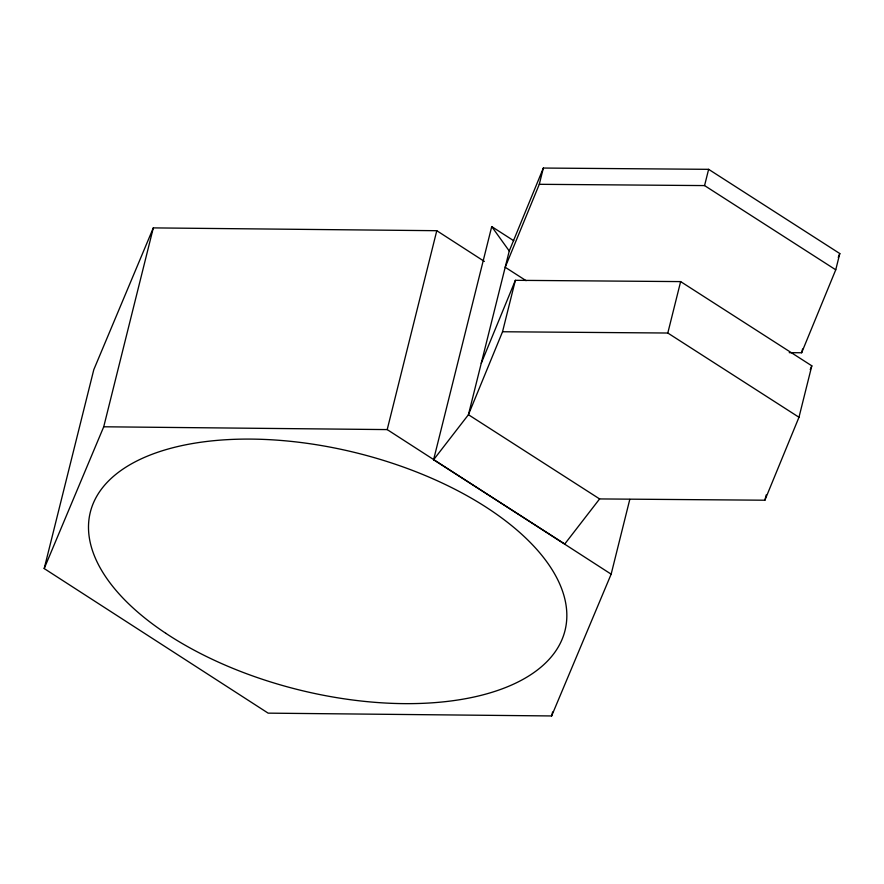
<?xml version="1.0" encoding="UTF-8"?>
<svg xmlns="http://www.w3.org/2000/svg" width="884" height="884" viewBox="0 0 884 884"><rect width="100%" height="100%" fill="white"/><g stroke="black" fill="none" stroke-linecap="round" stroke-linejoin="round"><path stroke-width="1.33" d="M629.784 499.427L611.153 574.169L551.627 715.952L268.15 713.145L44.2 568.556L93.792 369.678L153.308 227.895L436.784 230.702L484.366 261.421M44.2 568.556L103.726 426.784L153.308 227.895M611.153 574.169L387.203 429.591L436.784 230.702M481.25 363.269L515.361 280.316L680.636 281.598L811.81 365.821L798.981 417.259L764.881 500.211L599.606 498.93L564.765 543.991L433.591 459.768L491.725 226.591L513.781 240.757M789.246 352.661L801.644 352.76L835.745 269.808L839.8 253.553L708.625 169.33L543.351 168.048L509.25 251.001L468.432 414.707L433.591 459.768M599.606 498.93L468.432 414.707L502.532 331.754L515.361 280.316M526.091 280.67L505.195 267.255L539.295 184.303L543.351 168.048M551.627 715.952L552.633 711.94M798.981 417.259L667.807 333.025L680.636 281.598M835.745 269.808L704.57 185.585L708.625 169.33M764.881 500.211L766.196 494.929M801.644 352.76L802.584 349.003M838.231 257.388L839.8 253.553M810.23 369.645L811.81 365.821M539.295 184.303L704.57 185.585M502.532 331.754L667.807 333.025M103.726 426.784L387.203 429.591M491.725 226.591L509.25 251.001M165.816 633.309A244.603 121.926 14 0 0 561.086 641.618A244.603 121.926 14 0 0 256.128 439.171A244.603 121.926 14 0 0 165.816 633.309"/></g></svg>
